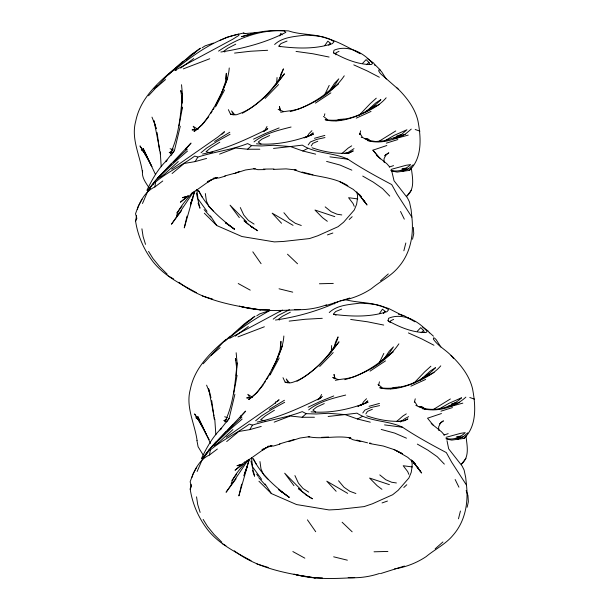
<?xml version="1.0" encoding="UTF-8"?>
<svg xmlns="http://www.w3.org/2000/svg" width="609" height="609" viewBox="0 0 609 609"><rect width="100%" height="100%" fill="white"/><g stroke="black" fill="none" stroke-linecap="round" stroke-linejoin="round"><path stroke-width="0.91" d="M396.413 87.285C405.944 96.542 414.752 107.39 417.911 120.673C421.009 136.987 422.654 157.944 409.385 170.391L397.121 172.073L391.633 171.007M451.025 355.313C460.556 364.57 469.372 375.418 472.531 388.702C475.629 405.008 477.273 425.973 464.005 438.419L451.741 440.094L446.245 439.036M225.399 83.677L226.335 73.301L226.038 79.041M181.589 109.475L181.771 104.855M181.847 103.005L181.992 99.305L180.789 90.497L181.855 93.679M236.284 375.654L236.604 367.334L235.409 358.526L235.942 360.117M335.917 54.833L336.016 52.732L339.007 51.369M390.567 322.161L390.635 320.76L393.627 319.398M280.658 347.069L280.955 341.329L280.064 350.076L276.098 361.487L272.147 369.617M181.627 109.506L181.787 106.765M181.939 104.032L182.472 94.905L181.535 84.727M236.345 375.707L237.091 362.934L236.155 352.756M276.623 83.973L277.049 77.518M331.243 352.002L331.669 345.547M182.472 94.905C180.546 114.766 179.084 135.594 170.238 153.78L171.951 151.314L169.226 152.615L170.802 152.235M237.091 362.934C235.158 382.787 233.704 403.622 224.858 421.809L226.137 419.959M202.196 124.784L194.043 131.529C203.634 125.119 209.458 114.865 215.304 105.235C221.219 93.383 228.375 81.499 229.235 67.972M263.377 384.743L256.815 392.813L248.662 399.557C258.246 393.14 264.078 382.894 269.924 373.256C275.839 361.411 282.995 349.528 283.855 336.001M196.463 292.67C180.987 284.182 164.407 275.976 153.179 261.908C143.983 249.941 137.824 236.048 135.579 221.113L136.865 218.357L135.518 213.812C139.179 203.33 144.204 191.774 154.892 186.94L155.66 181.962C167.741 171.814 182.083 165.343 194.751 156.064L197.849 157.092C214.277 151.793 231.549 149.883 247.627 143.587L251.563 145.635L261.505 145.97L273.639 145.254L290.447 146.563L302.346 145.125C315.865 153.97 333.412 152.311 347.914 159.208C361.959 168.602 376.811 176.663 391.716 184.573L397.022 194.119L411.867 217.093C413.861 234.99 410.557 253.344 398.377 267.252C390.986 276.22 380.298 281.251 371.498 288.613C362.005 294.923 351.233 299.118 339.974 300.854M251.083 560.699C235.607 552.211 219.019 544.004 207.798 529.929C198.603 517.97 192.444 504.069 190.198 489.141L191.485 486.385L190.137 481.841C193.799 471.358 198.823 459.803 209.511 454.969L210.28 449.99C222.361 439.843 236.703 433.372 249.37 424.092L252.469 425.12C268.896 419.822 286.169 417.911 302.247 411.615L306.182 413.663L316.124 413.998L328.259 413.283L345.067 414.592L356.965 413.153C370.485 421.991 388.032 420.339 402.534 427.236C416.571 436.623 431.431 444.684 446.336 452.601L451.642 462.147L466.486 485.122C468.481 503.019 465.169 521.365 452.997 535.281C445.605 544.24 434.917 549.28 426.11 556.641C416.625 562.952 405.853 567.146 394.594 568.875M142.628 170.634C141.326 177.059 145.665 182.578 148.939 187.61M135.579 221.113L136.561 215.54M190.198 489.141L191.013 484.498M275.39 403.394L275.671 401.803M179.023 125.797L182.449 107.344M233.643 393.825L237.068 375.372M279.638 79.68L280.863 74.199L283.444 68.855L279.485 79.337M334.463 346.795L335.483 342.228L338.064 336.884C335.369 348.363 326.675 356.889 318.865 365.194C310.62 372.639 301.744 380.077 290.737 382.855L285.141 382.186L282.987 377.694M412.514 239.223L413.747 233.711L413.328 227.423M467.133 507.251L468.367 501.74L467.948 495.452L466.151 490.511M187.016 216.126L184.268 227.895L194.705 191.272M241.636 484.155L238.88 495.924L249.325 459.3M171.091 155.386L174.471 150.431L180.264 126.269M226.67 421.999L229.091 418.452L234.884 394.297M359.637 134.581L359.934 133.341L362.454 137.413L367.95 140.276L375.601 141.524L384.591 140.74L405.152 134.277L411.25 129.093M403.858 250.779L405.83 242.991M458.478 518.807L460.442 511.02M324.384 115.596L324.841 113.792M378.547 385.421L379.46 381.82M333.397 52.656L334.014 50.242C347.625 44.335 364.152 52.762 372.594 63.549L371.246 64.546C357.985 64.623 344.785 59.103 333.397 52.656L334.661 53.744M388.017 320.677L388.633 318.271C402.244 312.364 418.771 320.783 427.214 331.578L425.866 332.567C412.605 332.643 399.405 327.124 388.017 320.677L389.905 322.313M359.721 134.323L360.65 130.806M414.333 402.351L415.269 398.826M411.372 190.259L406.812 196.121C415.33 188.973 412.377 177.455 411.326 167.871L409.385 170.391M465.992 458.28L461.432 464.149C469.95 457.001 466.996 445.484 465.938 435.899L464.005 438.419M137.276 209.488L138.327 206.086L142.08 199.212M191.896 477.517L192.946 474.114L196.699 467.24M190.389 204.799L194.629 191.264M249.248 459.293L245.008 472.828L247.406 465.999L245.64 470.597M192.566 192.315L192.261 193.205L211.673 179.434M247.185 460.343L246.881 461.234L266.285 447.463M215.548 105.646L221.478 93.466L225.444 82.048M190.404 204.837L192.787 197.971L191.02 202.569M243.79 475.804L245.343 471.358M221.478 93.466L227.72 77.975M276.098 361.487L282.34 346.003M324.353 95.476L329.203 85.389M378.973 363.504L383.822 353.41M185.715 149.677L186.651 147.477L185.38 149.426L191.036 143.085L157.48 178.292L147.309 190.609M240.646 416.967L241.263 415.505L239.999 417.447M279.714 35.901L280.81 33.35L282.104 34.858M334.333 303.929L335.064 302.224M142.498 203.497L147.713 191.371L154.534 181.665L161.461 173.999L157.449 179.069M197.118 471.526L202.333 459.399L209.153 449.693L216.081 442.027L212.64 446.374M440.817 422.402L438.609 426.924L438.861 430.548M146.906 190.29C152.181 179.404 158.15 168.533 167.018 160.137L165.503 161.788L174.471 150.431M201.526 458.311C206.801 447.432 212.769 436.554 221.638 428.157M172.347 150.53L173.146 148.954M329.294 91.419L334.516 83.281L338.802 78.843L334.174 86.09L330.39 89.85M215.51 106.91L224.592 89.957M270.13 374.931L279.211 357.985M264.976 130.098L267.008 126.489M319.596 398.119L321.628 394.51M172.081 173.535L184.154 163.471L195.124 161.598L197.849 157.092M226.693 441.563L238.774 431.499L249.743 429.627L252.469 425.12M306.654 137.497L308.969 133.706L311.907 130.707M361.274 405.525L363.588 401.734L366.527 398.735M311.245 145.932L312.79 143.404L317.746 141.25M365.857 413.96L367.402 411.433L372.365 409.278M210.699 113.556L212.153 111.181M213.127 109.605L214.094 108.021M264.344 383.168L265.318 381.584M266.772 379.209L268.226 376.842M269.201 375.258L270.168 373.675M266.925 129.709L267.77 128.347L263.781 131.308L266.498 129.595C246.051 139.621 225.01 149.433 202.591 154.024M385.01 357.879L388.786 354.111L393.422 346.871L389.136 351.309L384.789 357.81M193.54 191.835L178.338 214.467L176.541 215.83C179.252 206.999 186.377 200.239 191.858 193.038M248.16 459.856L232.958 482.488L231.161 483.851C233.871 475.02 240.997 468.268 246.478 461.066M178.467 214.102L171.456 224.226L181.497 210.714M232.006 483.683L226.076 492.255L236.109 478.735M228.367 109.666L230.529 114.165L236.117 114.827C255.262 108.988 269.734 93.238 280.597 77.061M324.757 45.584L327.84 41.161L330.443 43.262L329.499 44.586M290.181 111.645C310.986 105.654 331.92 94.022 344.26 75.813M379.377 313.612L382.46 309.189L385.063 311.29L383.647 313.277M344.793 379.673C365.606 373.675 386.54 362.05 398.88 343.841M182.061 206.185L176.709 212.983M236.673 474.213L231.839 480.531M308.177 144.919L310.324 142.011L316.573 139.431L324.978 137.573M362.797 412.948L364.943 410.04L371.185 407.459L379.597 405.602M328.791 45.363L330.443 43.262M383.411 313.391L385.063 311.29M147.713 191.371L150.583 187.755M152.874 184.862L155.158 181.962M229.091 418.452L220.123 429.809L221.136 428.713M202.333 459.399L208.065 452.16M202.797 124.046L208.758 116.722M273.669 87.003L284.411 73.78C273.114 89.447 259.434 103.972 242.313 113.259M328.289 355.032L339.023 341.809C327.733 357.475 314.054 372 296.933 381.287M201.922 458.638L212.099 446.321L245.648 411.113L241.88 415.338M359.356 115.063L370.021 103.857L376.271 98.178M413.975 383.091L424.64 371.886L430.89 366.207M148.543 95.75L168.213 74.542L175.841 67.903M203.162 363.779L222.833 342.57L230.461 335.932M362.675 63.26L366.078 59.652L368.985 62.445L369.716 64.409M417.294 331.288L420.697 327.68L423.605 330.474L424.336 332.438M158.507 177.204L157.48 178.292L171.609 163.41M213.127 445.232L212.099 446.321L226.221 431.438M226.967 431.18L233.171 424.679M386.152 97.813C378.395 107.001 367.006 111.637 356.257 116.327C346.323 119.821 335.559 122.63 325.107 119.714C345.189 122.485 367.021 114.515 380.891 99.64L375.707 102.959L365.103 112.475M440.771 365.842C433.014 375.03 421.626 379.666 410.869 384.355C400.943 387.849 390.171 390.651 379.727 387.743C399.809 390.514 421.641 382.543 435.511 367.669L430.327 370.988L419.723 380.503M265.067 98.468L278.587 84.522M319.687 366.496L333.207 352.55M153.795 88.899L156.916 85.709M222.034 134.208L224.462 131.727L217.756 137.116L171.677 169.188M277.262 401.613L279.082 399.748L272.375 405.145L226.297 437.216M159.36 176.846L175.483 161.408L187.534 151.047M213.98 444.874L230.103 429.436L242.146 419.076M384.88 155.683L386.197 154.374L383.99 158.896L384.241 162.527M176.024 68.216L190.175 55.472L200.361 48.195L185.958 60.07M231.321 335.582L244.795 323.501L254.981 316.223L238.439 329.796M274.629 44.51C282.576 36.898 294.923 36.57 305.299 35.101C314.982 35.71 325.868 35.802 334.021 41.701L332.377 43.635C315.188 49.413 296.553 48.522 278.8 46.314M329.248 312.539C337.196 304.926 349.543 304.599 359.919 303.13C369.602 303.731 380.48 303.83 388.641 309.722L386.997 311.663C369.808 317.441 351.172 316.543 333.42 314.343M164.11 174.539L178.292 161.53M218.73 442.568L232.912 429.558M341.938 153.521L348.226 148.048L351.675 145.848M396.558 421.55L402.846 416.076L406.294 413.876M170.992 72.456L182.304 61.806M173.39 162.108L187.29 149.098M349.185 219.484L352.162 216.705M228.01 430.129L241.902 417.127M403.805 487.512L406.782 484.734M366.557 64.668L368.985 62.445M310.11 135.64L313.148 132.869L309.897 135.464L304.112 137.847L313.483 134.102C295.51 141.303 275.847 145.475 256.45 143.8M421.177 332.697L423.605 330.474M364.73 403.668L367.76 400.897L364.517 403.493L357.902 406.218L368.095 402.13C350.129 409.332 330.459 413.503 311.07 411.829M225.619 339.731C209.998 352.969 194.393 368.354 190.343 389.28C185.41 406.941 194.758 423.43 197.095 440.535M280.719 112.307C287.958 110.594 295.578 110.899 302.49 107.496C314.153 102.16 325.13 95.248 334.174 86.09M335.338 380.336C342.57 378.623 350.198 378.927 357.11 375.525C368.765 370.181 379.742 363.268 388.786 354.111M168.35 74.907L171.175 72.372M225.086 341.032L228.603 338.003M219.56 154.123L235.614 147.995L247.52 149.243L251.563 145.635M274.172 422.144L290.234 416.023L302.14 417.272L306.182 413.663M380.534 280.818L388.298 273.928M435.153 548.846L442.918 541.957M393.65 138.266L401.529 134.49L406.949 129.755L394.442 135.244L384.325 141.044M415.848 405.32C430.312 413.138 449.876 409.05 461.569 397.784L449.061 403.272L438.944 409.073M156.635 87.247L165.557 79.535M211.254 355.275L220.176 347.564M402.998 171.243L408.487 168.845L413.123 164.849M457.61 439.272L463.106 436.866L467.742 432.87M187.42 196.205L180.401 202.226L188.607 195.923L182.365 197.704L188.425 195.991M242.199 464.096L235.021 470.255L243.219 463.951L236.985 465.733L243.044 464.02M243.638 462.863L245.069 461.63M422.189 408.647C437.277 412.278 454.527 407.68 465.87 397.121M172.583 71.146L175.384 68.802M201.031 152.73L206.687 148.017L217.154 141.364L230.057 134.262M255.651 420.758L261.307 416.046L271.774 409.393L284.677 402.29M184.283 60.755C164.499 77.274 141.052 94.334 135.723 121.252C130.79 138.921 140.139 155.402 142.476 172.507M174.737 69.738C193.936 54.818 214.459 39.311 238.682 34.127L238.873 35.383L232.79 39.22L174.981 70.34L176.58 70.081M229.357 337.767C241.765 327.383 255.399 318.522 269.536 310.681M390.552 170.132C397.647 172.469 405.51 169.82 410.633 164.605L406.089 165.283L391.442 169.287M446.001 438.32C452.86 440.421 460.328 437.566 465.253 432.634L460.709 433.311L446.062 437.315M180.637 68.101L193.723 58.54M235.249 336.13L248.343 326.561M254.037 141.889C264.542 133.455 278.244 130.265 291.064 127.022M308.656 409.918C319.162 401.476 332.864 398.294 345.684 395.051M384.88 155.835L388.816 152.813L385.878 154.663M439.5 423.856L443.436 420.842L440.497 422.692M325.404 94.014L338.642 83.875M380.024 362.043L393.254 351.895M154.892 186.94L162.763 180.987M209.511 454.969L217.375 449.016M346.628 153.377L354.019 148.619M400.494 421.968L405 418.558L408.631 416.647M218.578 51.118C237.533 38.2 260.819 29.27 284.053 30.861L285.819 32.361C265.699 42.729 243.197 48.575 220.869 52.016M273.19 319.146L278.123 315.47L289.435 309.707M322.382 396.375L317.731 399.831L321.118 397.624C300.671 407.649 279.63 417.462 257.211 422.052M378.395 141.676L395.766 130.943M433.014 409.705L450.386 398.971M315.424 103.119L330.87 92.873M370.044 371.147L385.489 360.893M202.112 47.829L205.081 45.865L213.447 43.079M208.072 182.106L213.348 178.62M256.732 315.858L259.7 313.894L269.757 310.529M262.692 450.135L267.96 446.648M159.284 177.782L163.844 174.798M213.904 445.811L218.464 442.827M192.109 54.353L195.215 52.328M246.729 322.374L249.835 320.357M219.803 142.217L210.874 147.728L206.017 151.717L210.432 152.859M274.423 410.245L265.494 415.757L260.629 419.746L265.044 420.888M370.592 108.356L375.174 105.578M425.211 376.385L429.794 373.599M214.619 141.433L229.814 132.237M269.239 409.461L284.433 400.265M338.277 301.691C318.484 310.826 297.093 316.939 275.489 320.045M281.168 310.704L229.601 338.368M273.51 148.436L290.447 146.563L302.825 150.979L307.629 148.467M328.129 416.465L345.067 414.592L357.445 419L362.248 416.495M366.017 111.356L379.491 104.352M420.636 379.384L434.11 372.373M235.744 44.183L227.736 48.286L223.724 51.293L224.805 51.993M290.364 312.204L282.355 316.315L278.343 319.322L279.424 320.022M279.196 311.77L282.553 310.095M349.909 152.524L348.211 153.361L353.266 150.887L349.909 152.524L344.397 153.415L347.176 153.232C335.262 153.826 323.288 151.725 312.074 147.766M403.66 420.979L407.885 418.916L404.521 420.553L399.017 421.436L401.788 421.261C389.882 421.854 377.907 419.753 366.694 415.787M226.563 419.342L223.846 420.644L225.421 420.263M253.527 139.156L265.326 133.538L279.128 127.92M308.146 407.185L319.946 401.567L333.747 395.949M269.642 135.525L262.015 139.042L258.262 142.042L261.025 144.051M324.254 403.554L316.634 407.071L312.881 410.063L315.645 412.08M367.57 140.618C380.32 144.188 393.726 140.116 405.152 134.277M356.25 118.161L371.026 111.409M410.869 386.19L425.645 379.43M219.438 40.658L227.21 37.157L236.764 34.606L243.608 33.015L245.358 33.761M183.332 68.863L209.747 58.746M237.952 336.891L264.367 326.774M287.029 41.085L281.038 43.521L278.96 45.858L280.589 46.726M341.649 309.113L335.658 311.549L333.572 313.879L336.023 315.196M335.947 120.841L338.391 119.859L345.318 119.189M390.567 388.869L393.011 387.887L399.938 387.217M207.334 181.512L217.322 177.584L214.924 177.942M261.954 449.541L271.941 445.613L270.343 445.857M235.188 173.116L239.543 171.464M294.162 439.492L279.386 443.969M326.668 304.789C316.436 308.588 305.383 310.133 294.497 309.654M379.552 573.434C369.526 576.837 358.777 578.276 348.211 577.614M254.562 33.229C265.593 30.206 277.179 30.404 288.529 30.892C300.519 35.002 313.696 33.655 325.678 37.971M327.444 234.907L332.849 233.019M382.056 502.935L387.469 501.047M448.27 406.294L459.772 402.305M349.81 298.014L325.83 305.611M404.429 566.043L380.45 573.632M389.273 167.056L393.543 165.618M443.892 435.085L448.163 433.646M378.981 157.64L372.921 150.179L386.829 145.513M441.449 413.534L427.541 418.208L433.6 425.668M234.092 173.618L245.427 169.987L255.125 168.624L253.641 168.663L257.813 169.675L264.892 169.591M396.687 136.035L401.529 134.49M288.712 441.647L300.047 438.016L309.745 436.653L308.261 436.691C322.23 439.645 336.8 435.077 350.875 438.008L348.896 437.719L353.03 439.736L360.787 441.563M451.307 404.064L456.141 402.519M386.312 143.153L397.829 139.568M440.931 411.182L452.449 407.588M234.282 173.39L224.767 175.948M225.322 176.1L218.943 177.98L213.325 178.186M279.942 444.128L273.563 446.009L267.937 446.214M257.264 32.292L241.522 36.685L256.199 32.65L244.749 33.579L243.608 33.015M195.124 161.598L206.611 158.409M314.45 138.281L324.848 135.404M249.743 429.627L261.223 426.437M369.069 406.31L379.468 403.424M396.246 138.38L408.213 135.099M450.866 406.409L462.825 403.128M400.966 170.413L408.487 168.845M455.578 438.434L463.106 436.866M209.397 152.714L212.495 152.181M251.06 397.365L246.683 397.913L250.055 397.928L247.802 394.335L252.491 397.365M234.549 53.09L250.543 51.247L267.648 50.281M289.168 321.118L305.162 319.276L322.268 318.309M269.642 309.646L261.276 309.669M402.069 168.571L406.203 168.206M456.689 436.6L460.823 436.227M339.784 119.387L343.491 119.136M395.325 387.354L399.04 387.103M273.928 168.982L263.339 169.089M321.392 437.384L328.548 437.011M300.085 309.623C279.858 310.628 259.046 311.861 239.375 306.083M354.704 577.652C334.47 578.657 313.658 579.89 293.995 574.112M273.677 169.386L286.101 168.876L296.256 169.987L294.276 169.69C311.382 177.257 331.593 175.491 347.838 185.676M319.421 283.771L333.275 283.413M374.04 551.8L387.895 551.434M247.52 149.243L259.815 149.228M302.14 417.272L314.434 417.256M255.711 309.517L257.569 309.57M310.331 577.545L312.181 577.598M314.038 577.644L322.382 577.865M197.971 129.397L192.063 129.884L195.436 129.9L193.19 126.307L197.872 129.344M369.267 443.078L370.965 443.223M361.228 137.299L362.454 137.413M329.926 156.863L347.914 159.208M384.545 424.892L402.534 427.236M357.772 198.922L348.576 197.704L353.113 203.627L354.194 206.291M412.392 466.951L403.196 465.733L407.733 471.648L408.814 474.32M296.043 51.422L312.919 53.767L329.088 57.04M350.662 319.451L367.539 321.796L383.708 325.069M341.778 214.939L336.998 214.201L331.189 211.734L325.176 206.877M396.398 482.967L391.617 482.229L385.809 479.755L379.795 474.906M242.07 306.974L260.736 309.882C232.288 305.627 202.218 300.313 178.909 282.272M296.69 575.003L315.355 577.911C287.212 573.67 257.44 568.509 234.275 550.81M364.882 138.738L368.384 139.362L370.394 140.961M418.627 406.606L423.004 407.391L425.013 408.989M369.427 443.497L383.267 446.024L394.061 449.571L402.458 453.705L394.061 449.571M312.942 174.806L302.133 172.042M367.562 442.834L356.752 440.071M398.385 314.183L404.011 315.637L414.896 321.796M366.123 138.601L367.958 138.989L370.044 140.923M419.822 406.431L421.656 406.82M279.044 288.788L292.731 292.153M333.663 556.816L347.351 560.181M302.825 150.979L315.668 154.161M357.445 419L370.287 422.189M196.159 190.274L198.74 190.922C206.725 206.854 220.549 218.692 234.549 229.258L225.497 222.673L234.549 229.258M251.639 458.516L253.359 458.95C261.345 474.883 275.161 486.72 289.168 497.287L280.11 490.694L289.168 497.287M380.298 306C368.772 301.95 356.28 302.78 344.61 299.453M154.534 181.665L155.66 181.962M209.153 449.693L210.28 449.99M230.529 114.165L232.821 114.781M326.591 161.408L340.028 165.054L351.85 170.162M285.141 382.186L287.433 382.81M381.211 429.436L394.647 433.083L406.469 438.191M334.79 216.629L314.952 210.029L322.595 217.74L327.322 221.295M389.41 484.657L369.572 478.05L377.215 485.769L381.934 489.324M326.515 38.222C338.459 41.61 349.345 48.134 360.284 53.767M381.135 306.243L388.664 308.481L402.709 315.637M202.348 295.997L212.739 299.156M256.968 564.018L268.226 567.451M170.094 148.718L172.743 149.639M224.713 416.746L227.363 417.66M415.178 129.473L419.944 131.156M469.798 397.494L474.563 399.184M301.272 225.482L295.312 223.305L289.344 219.187L283.916 212.731M355.884 493.511L349.924 491.334L343.956 487.215L338.528 480.752M278.153 109.369L283.391 111.477M338.01 379.506L332.773 377.397L334.196 378.395M204.319 213.203L216.766 225.543L241.925 236.52L274.4 241.902L283.429 241.453L309.494 238.576L317.837 235.752L338.033 226.715L343.575 222.247L354.263 210.006L356.592 204.358L357.247 200.14L357.574 195.931L356.836 191.812M258.939 481.232L271.386 493.572L296.537 504.549L329.02 509.931L338.048 509.482L364.113 506.604L372.457 503.78L392.653 494.744L398.195 490.275L408.883 478.035L411.212 472.378L411.867 468.169L412.194 463.959L411.456 459.841M407.741 317.791L411.098 319.23M353.776 64.881L367.265 70.948L379.338 77.229M408.395 332.91L421.885 338.977L433.958 345.257M339.441 181.543L353.197 189.361L361.198 196.57L359.5 194.492M293.058 225.345L272.185 213.165L281.533 223.267M347.678 493.374L326.797 481.194L336.153 491.296M238.233 283.528L250.223 290.135M292.853 551.556L304.843 558.164M168.221 275.953L173.603 278.93M222.841 543.982L225.916 545.687M362.72 176.077L373.294 182.137L382.627 188.699L389.737 196.098M417.34 444.106L427.914 450.165L437.247 456.72L444.357 464.127M396.436 450.751L407.809 457.389L415.81 464.598L414.12 462.513M254.098 224.112L248.373 220.435L243.783 215.046L240.304 207.562M308.717 492.133L302.985 488.464L298.402 483.074L294.923 475.583M367.204 58.456L373.827 63.191L375.106 65.658M422.593 327.01L428.439 331.22L429.299 332.864M225.284 222.612L228.101 224.569M278.488 489.659L282.721 492.597M376.575 155.462L386.951 163.829L389.684 166.927M250.337 225.916L257.683 230.735L251.296 226.7L252.507 227.507L244.019 220.732L248.883 224.85M431.195 423.491L441.571 431.857L444.304 434.948M144.965 152.463L141.28 149.639L144.767 152.319M198.846 419.928L195.9 417.667L198.694 419.807M144.767 152.242L143.374 151.146L145.916 155.013M323.478 116.372L327.246 119.455M381.866 387.484L378.098 384.393L378.676 385.619M433.448 336.183L429.558 332.689M422.577 407.018L424.663 408.951M398.332 89.264L380.343 73.529L378.737 71.055L378.859 69.883L379.849 69.989L381.516 71.588L386.243 78.995M287.501 254.204L297.535 263.781M246.691 221.981L230.057 205.172L239.329 217.626M342.121 522.233L352.154 531.809M301.31 490.009L284.677 473.201L293.949 485.655M374.938 64.661L380.32 70.012M167.254 274.21L159.436 266.43L152.92 258.46L148.543 251.388M221.866 542.231L214.056 534.458L207.54 526.488L203.155 519.416M210.676 216.987L204.076 209.587M265.296 485.015L258.696 477.616M213.279 211.079L208.902 206.527L206.398 200.985L205.34 193.555M263.514 474.556L267.891 479.108M372.921 150.179L380.526 158.926M362.659 199.097L365.529 202.896L359.089 194.72L367.044 204.989L362.659 199.097L363.39 200.087M417.279 467.126L413.709 462.749L421.656 473.018L417.279 467.126L420.141 470.924L417.279 467.126L417.98 468.07M234.846 114.918L231.603 110.907L233.582 114.987M289.465 382.947L286.215 378.935L288.202 383.015M206.999 211.331L197.385 198.032M252.529 466.783L261.611 479.359M256.648 474.167L258.262 476.428M252.811 251.822L261.086 263.689M307.431 519.85L315.706 531.718M358.663 193.784L359.607 195.169M412.339 460.434L414.227 463.198L413.64 461.675M197.994 419.175L200.536 423.042M210.47 215.944L216.766 225.543M265.09 483.965L271.386 493.572M145.962 155.059L139.971 145.901L147.568 158.157M200.574 423.08L194.583 413.93L203.2 427.784M414.554 401.369L417.074 405.434M203.086 454.885L198.085 446.724L196.928 440.49M440.863 347.023L436.135 339.616L434.468 338.018L433.479 337.904L433.357 339.084C438.556 346.963 448.201 350.921 453.636 358.572M198.74 190.922L202.272 197.225M253.359 458.95L256.45 464.461M145.041 154.168L151.885 166.676L143.123 148.451L155.523 174.555M199.661 422.197L209.184 439.614M400.524 211.468L404.307 219.164M455.144 479.496L458.927 487.192M210.531 443.398L197.742 416.48L206.504 434.704M263.157 473.764L261.017 469.014L259.959 461.584M151.984 117.134L154.892 124.373M206.603 385.162L209.839 393.208M198.085 203.094L199.965 208.209L196.311 193M252.392 470.27L254.585 476.238L250.931 461.028M391.526 170.109L394.046 180.797L407.459 197.917L409.499 202.013L411.098 209.625L411.867 217.093M145.521 244.369L143.107 236.574L141.92 228.824M200.14 512.397L197.727 504.602L196.54 496.853M446.998 440.619L448.666 448.825L462.071 465.938L464.119 470.041L465.718 477.654L466.486 485.122M210.996 397.707L208.613 388.77L214.025 415.993M155.219 125.18L156.163 128.765L153.993 120.742L159.733 149.753M280.521 110.952L279.402 106.4L280.285 110.861M334.92 378.067L334.021 374.428L334.904 378.889M214.345 417.782L214.65 419.662M160.182 152.57L160.479 154.45M251.448 457.511L252.491 465.87M196.829 189.483L197.872 197.841M211.734 400.6L214.216 419.099M157.114 132.572L159.596 151.07M214.787 419.114L215.845 434.727M160.167 151.093L161.233 166.699M312.303 498.763L305.916 494.729L312.303 498.763M307.126 495.536L298.631 488.761L307.126 495.536"/></g></svg>
